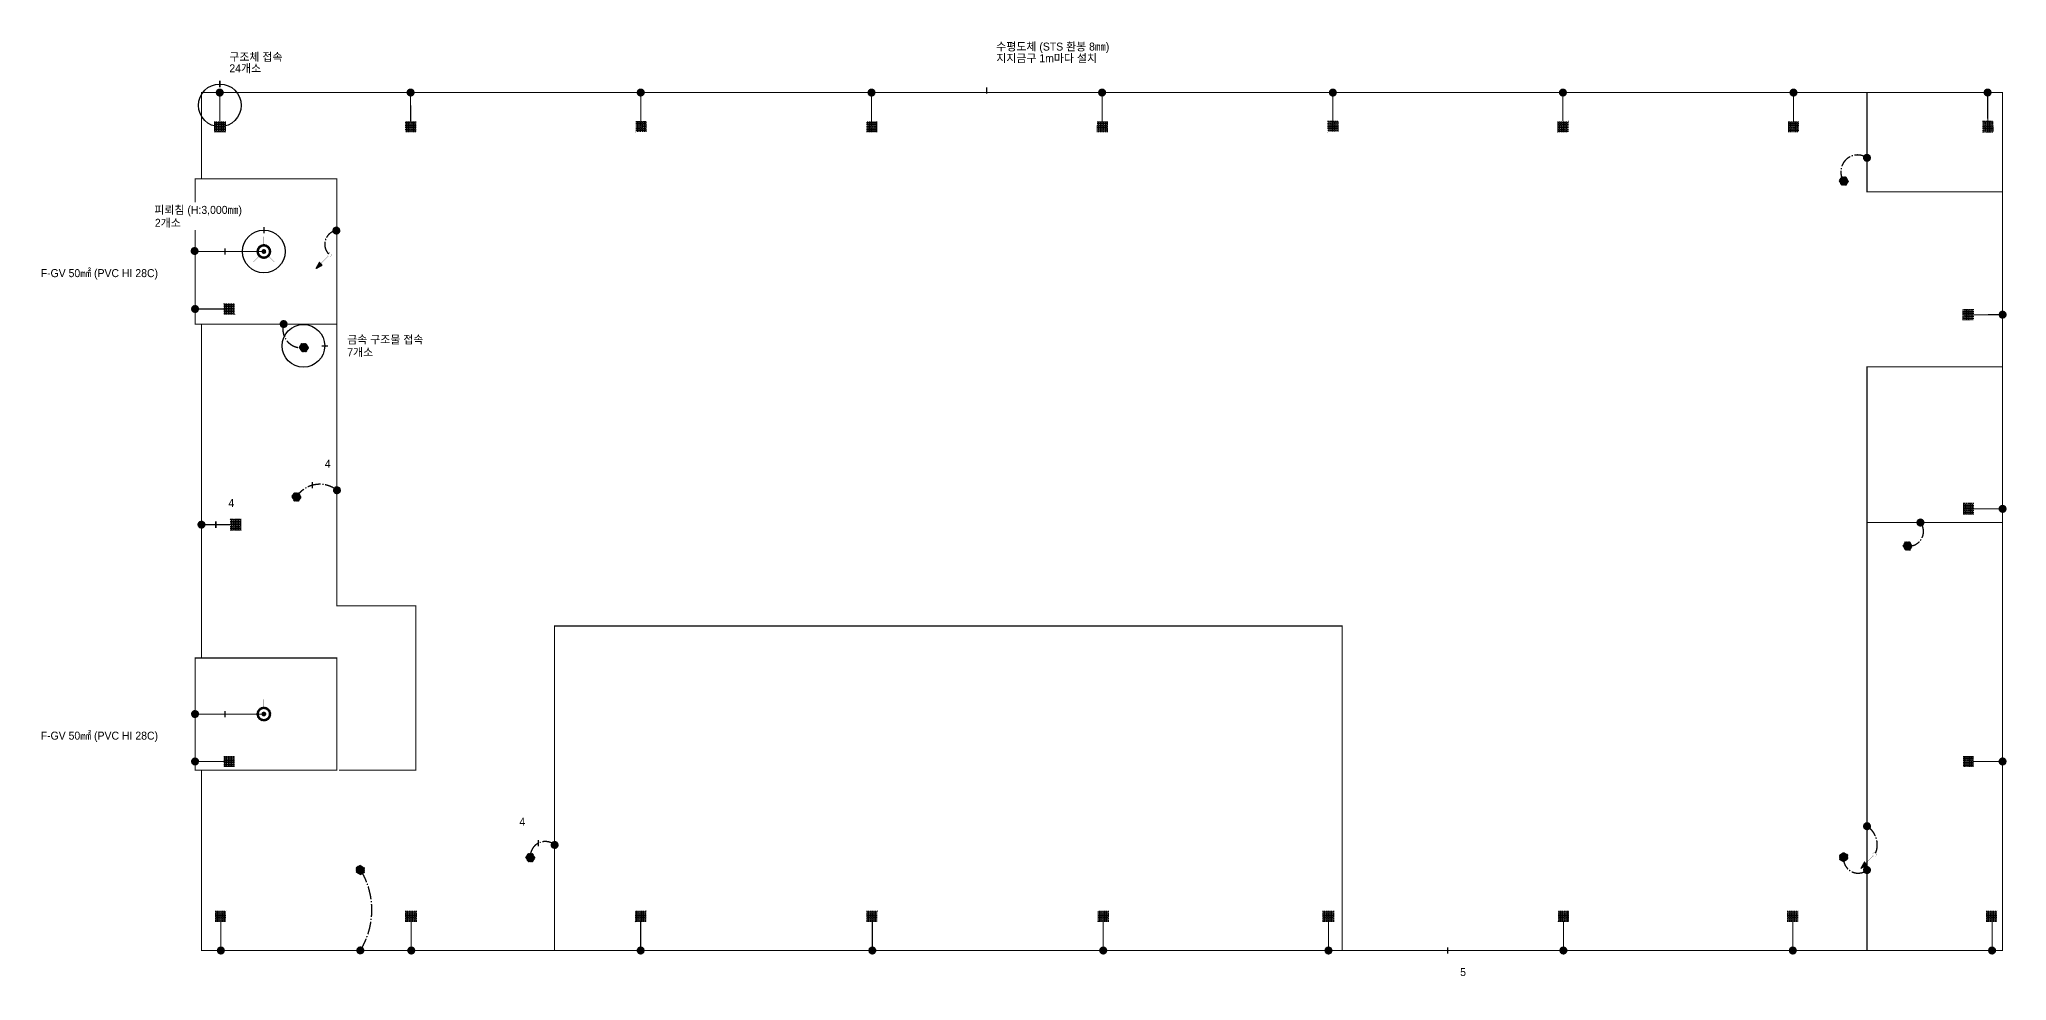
# Model space of a CAD drawing. Header units: millimetres. Extents: x 81900 to 502050, y -708375 to 1238700.
# Drawn here: x 84958 to 177147, y 1175786 to 1219898 of the extents above; entities that cross this region are included whole.
import ezdxf
from ezdxf.enums import TextEntityAlignment as Align

# ---------------------------------------------------------------- set-up
doc = ezdxf.new("R2010")
doc.units = ezdxf.units.MM
doc.header["$LTSCALE"] = 150
doc.set_wipeout_variables(frame=1)
doc.linetypes.add('C2', pattern=[18.5, 13.5, -2, 1, -2])
doc.linetypes.add('HIDDEN', pattern=[0.375, 0.25, -0.125])
doc.layers.get('0').update_dxf_attribs({"lineweight": 0})
for name, color, linetype in [('------99 Grounding and Lightning', 3, 'Continuous'), ('------99 Grounding and Lightning_Roof', 2, 'Continuous'), ('-----09 E-WIRE-GV', 2, 'Continuous'), ('-----20 General Symbol', 3, 'Continuous'), ('-----29 Indicator', 1, 'Continuous'), ('-----30 Text', 2, 'Continuous')]:
    doc.layers.add(name, color=color, linetype=linetype)
doc.styles.add('ELEC', font='')
doc.styles.get('ELEC').set_extended_font_data('Dotum')

# ---------------------------------------------------------------- blocks, each defined once
blk = doc.blocks.new('입상입하1')
h = blk.add_hatch()
h.set_pattern_fill('ANSI31', color=256, scale=50, angle=135)
h.set_pattern_definition([(180, (845993.8846, 610394.13), (-1e-14, -6.25), [])])
h.paths.add_polyline_path([(432, 432), (321, 228), (229, 321)])
at = {"const_width": 3.93}
blk.add_lwpolyline([(0, 61, -1), (0, -61, -1), (0, 61)], format="xyb", dxfattribs=at)
for points in [[(43, 43), (275, 275)], [(434, 433), (322, 227), (229, 321), (434, 433)]]:
    blk.add_lwpolyline(points, dxfattribs=at)
blk = doc.blocks.new('피뢰침')
h = blk.add_hatch(color=256)
h.dxf.hatch_style = 1
h.paths.add_polyline_path([(-231, 0, 1), (231, 0, 1)])
h.paths.add_polyline_path([(155, 0, -1), (-155, 0, -1)], flags=16)
h.paths.add_polyline_path([(74, 0, -1), (-74, 0, -1)], flags=0)
h = blk.add_hatch(color=256)
h.dxf.hatch_style = 1
h.paths.add_polyline_path([(74, 0, 1), (-74, 0, 1)])
at = {"const_width": 2}
for points in [[(231, 0, 1), (-231, 0)], [(-231, 0, 1), (231, 0)], [(155, 0, 1), (-155, 0)], [(-155, 0, 1), (155, 0)], [(74, 0, 1), (-74, 0)], [(-74, 0, 1), (74, 0)]]:
    blk.add_lwpolyline(points, format="xyb", dxfattribs=at)
for points in [[(0, 231), (0, 461)], [(-163, -163), (-326, -326)], [(163, -163), (326, -326)]]:
    blk.add_lwpolyline(points, dxfattribs=at)
blk = doc.blocks.new('접속점 (본딩)')
h = blk.add_hatch(color=256)
h.dxf.hatch_style = 1
h.paths.add_polyline_path([(125, 0, 1), (-125, 0, 1)])
at = {"const_width": 2}
for points in [[(125, 0, 1), (-125, 0)], [(125, 0, -1), (-125, 0)]]:
    blk.add_lwpolyline(points, format="xyb", dxfattribs=at)
blk = doc.blocks.new('구조물 본딩')
h = blk.add_hatch()
h.set_pattern_fill('ANSI31', color=256, scale=100)
h.set_pattern_definition([(45, (885657.932, 430533.103), (-8.83883476, 8.83883476), [])])
h.paths.add_polyline_path([(-75, -130), (75, -130), (150, 0), (75, 130), (-75, 130), (-150, 0)])
at = {"const_width": 2}
blk.add_lwpolyline([(75, -130), (150, 0), (75, 130), (-75, 130), (-150, 0), (-75, -130)], close=True, dxfattribs=at)
blk = doc.blocks.new('구조체접속')
h = blk.add_hatch()
h.set_pattern_fill('ANGLE', color=1, scale=200)
h.set_pattern_definition([(0, (0, 0), (0, 55), [40, -15]), (90, (0, 0), (-55, 3e-15), [40, -15])])
h.paths.add_polyline_path([(168, 168), (-168, 168), (-168, -168), (168, -168)])
at = {"color": 1}
for p, q in [((166, 168), (168, 166)), ((-168, -166), (-166, -168))]:
    blk.add_line(p, q, dxfattribs=at)
at = {"color": 1, "const_width": 2}
blk.add_lwpolyline([(168, 168), (-168, 168), (-168, -168), (168, -168)], close=True, dxfattribs=at)

msp = doc.modelspace()

# ---------------------------------------------------------------- linework, layer by layer
at = {"layer": '------99 Grounding and Lightning_Roof', "linetype": 'HIDDEN', "ltscale": 10, "const_width": 50, "elevation": 0}
for points in [[(92554, 1213355), (92554, 1217405), (170604, 1217405)], [(176954, 1212755), (176954, 1204555)], [(92554, 1206555), (92554, 1190905)], [(99006, 1185655), (102604, 1185655), (102604, 1193355), (98904, 1193355), (98904, 1206555)], [(176954, 1197255), (176954, 1177205), (146004, 1177205)], [(170604, 1197255), (170604, 1177205)], [(92554, 1185655), (92554, 1177205), (109104, 1177205)]]:
    msp.add_lwpolyline(points, dxfattribs=at)
at = {"layer": '------99 Grounding and Lightning_Roof', "linetype": 'HIDDEN', "ltscale": 10, "const_width": 50}
msp.add_lwpolyline([(170604, 1217405), (170604, 1212755), (176954, 1212755), (176954, 1217405)], close=True, dxfattribs=at)
at = {"layer": '------99 Grounding and Lightning_Roof', "linetype": 'HIDDEN', "ltscale": 10, "const_width": 50, "elevation": 0}
for points in [[(92254, 1213355), (98904, 1213355), (98904, 1206555), (92254, 1206555)], [(170604, 1204555), (176954, 1204555), (176954, 1197255), (170604, 1197255)], [(109104, 1192405), (146004, 1192405), (146004, 1177205), (109104, 1177205)], [(92254, 1190905), (98904, 1190905), (98904, 1185655), (92254, 1185655)]]:
    msp.add_lwpolyline(points, close=True, dxfattribs=at)
at = {"layer": '-----09 E-WIRE-GV', "color": 4, "linetype": 'C2', "ltscale": 0.1, "const_width": 50}
for points in [[(93413, 1217405), (93417, 1216054)], [(102355, 1217405), (102359, 1216054)], [(113139, 1217405), (113143, 1216054)], [(123954, 1217405), (123958, 1216054)], [(134759, 1217405), (134763, 1216054)], [(145572, 1217405), (145576, 1216054)], [(156352, 1217405), (156355, 1216054)], [(167158, 1217405), (167162, 1216054)], [(176255, 1217405), (176259, 1216054)], [(92554, 1197155), (93905, 1197155)]]:
    msp.add_lwpolyline(points, dxfattribs=at)
at = {"layer": '-----09 E-WIRE-GV', "color": 4, "linetype": 'C2', "ltscale": 0.3, "const_width": 50, "elevation": 0}
for points in [[(95479, 1209955), (92254, 1209955)], [(95479, 1188280), (92254, 1188280)]]:
    msp.add_lwpolyline(points, dxfattribs=at)
at = {"layer": '-----09 E-WIRE-GV', "color": 4, "linetype": 'C2', "ltscale": 0.1, "const_width": 50, "elevation": 0}
for points in [[(92254, 1207261), (93605, 1207261)], [(176957, 1206996), (175606, 1206992)], [(176957, 1197895), (175602, 1197892)], [(92254, 1186058), (93605, 1186058)], [(176957, 1186058), (175602, 1186055)], [(93463, 1177199), (93463, 1178550)], [(102385, 1177199), (102385, 1178550)], [(113137, 1177199), (113137, 1178550)], [(123991, 1177199), (123991, 1178550)], [(134811, 1177199), (134811, 1178550)], [(145368, 1177199), (145368, 1178550)], [(156377, 1177199), (156377, 1178550)], [(167127, 1177199), (167127, 1178550)], [(176463, 1177199), (176463, 1178550)]]:
    msp.add_lwpolyline(points, dxfattribs=at)
at = {"layer": '-----09 E-WIRE-GV', "color": 4, "linetype": 'C2', "ltscale": 0.3}
for centre, radius, start, end in [((170164, 1213688), 790, 56.22868, 213.26068), ((98979, 1210295), 649, 96.67894, 229.4123), ((97232, 1206309), 863, 163.42466, 278.08464), ((98097, 1197740), 1306, 51.84824, 146.8052), ((172567, 1196836), 684, 264.66306, 37.72765), ((170049, 1182150), 1035, 338.05684, 57.58441), ((108660, 1181606), 698, 50.55352, 184.19305), ((96935, 1179100), 3604, 328.28195, 31.3128), ((170185, 1181509), 684, 174.66306, 307.72765)]:
    msp.add_arc(centre, radius, start, end, dxfattribs=at)
at = {"layer": '-----29 Indicator', "elevation": 0}
for points in [[(94979, 1211612, 0, 0, 0), (95479, 1211612, 0, 0, 0), (95479, 1211105, 64.2, 64.2, 0), (95479, 1210805, 0, 0, 0)], [(151338, 1176192, 0, 0, 0), (150954, 1176192, 0, 0, 0), (150954, 1177055, 64.2, 64.2, 0), (150954, 1177355, 0, 0, 0)]]:
    msp.add_lwpolyline(points, format="xyseb", dxfattribs=at)
at = {"layer": '-----29 Indicator'}
msp.add_circle((97331, 1205533), 1000, dxfattribs=at)

# ---------------------------------------------------------------- block references
at = {"layer": '------99 Grounding and Lightning', "yscale": 1.5, "zscale": 1.5}
for name, p, xscale, rotation in [('접속점 (본딩)', (93413, 1217405), 1.5, 180.1583061860748), ('접속점 (본딩)', (102355, 1217405), 1.5, 180.1583061860748), ('접속점 (본딩)', (113139, 1217405), 1.5, 180.1583061860748), ('접속점 (본딩)', (123954, 1217405), 1.5, 180.1583061860748), ('접속점 (본딩)', (134759, 1217405), 1.5, 180.1583061860748), ('접속점 (본딩)', (145572, 1217405), 1.5, 180.1583061860748), ('접속점 (본딩)', (156352, 1217405), 1.5, 180.1583061860748), ('접속점 (본딩)', (167158, 1217405), 1.5, 180.1583061860748), ('접속점 (본딩)', (176255, 1217405), 1.5, 180.1583061860748), ('구조체접속', (93417, 1215802), 1.5, 180.1583061860748), ('구조체접속', (102360, 1215802), 1.5, 180.1583061860748), ('구조체접속', (113144, 1215802), 1.5, 180.1583061860748), ('구조체접속', (123959, 1215802), 1.5, 180.1583061860748), ('구조체접속', (134763, 1215802), 1.5, 180.1583061860748), ('구조체접속', (145577, 1215802), 1.5, 180.1583061860748), ('구조체접속', (156356, 1215802), 1.5, 180.1583061860748), ('구조체접속', (167163, 1215802), 1.5, 180.1583061860748), ('구조체접속', (176259, 1215802), 1.5, 180.1583061860748), ('접속점 (본딩)', (170604, 1214345), 1.5, 89.99999999999999), ('접속점 (본딩)', (98876, 1210936), 1.5, 89.99999999999999), ('접속점 (본딩)', (92233, 1209977), 1.5, 89.99999999999999), ('접속점 (본딩)', (92254, 1207261), 1.5, 270), ('구조체접속', (93857, 1207261), 1.5, 270), ('구조체접속', (175354, 1206991), 1.5, 90.15830618607488), ('접속점 (본딩)', (176957, 1206996), 1.5, 90.15830618607488), ('접속점 (본딩)', (96406, 1206555), 1.5, 89.99999999999999), ('접속점 (본딩)', (98904, 1198767), 1.5, 89.99999999999999), ('구조체접속', (175354, 1197891), 1.5, 90.15830618607488), ('접속점 (본딩)', (176957, 1197895), 1.5, 90.15830618607488), ('접속점 (본딩)', (92554, 1197155), 1.5, 270), ('구조체접속', (94157, 1197155), 1.5, 270), ('접속점 (본딩)', (173108, 1197255), 1.5, 89.99999999999999), ('접속점 (본딩)', (92254, 1188280), 1.5, 89.99999999999999), ('접속점 (본딩)', (92254, 1186058), 1.5, 270), ('구조체접속', (93857, 1186058), 1.5, 270), ('구조체접속', (175354, 1186054), 1.5, 90.15830618607488), ('접속점 (본딩)', (176957, 1186058), 1.5, 90.15830618607488), ('접속점 (본딩)', (170604, 1183023), 1.5, 89.99999999999999), ('접속점 (본딩)', (109104, 1182145), 1.5, 89.99999999999999), ('구조물 본딩', (99994, 1180973), -1.5, 90), ('구조물 본딩', (169504, 1181573), 1.5, 270), ('접속점 (본딩)', (100000, 1177205), 1.5, 270)]:
    msp.add_blockref(name, p, dxfattribs=dict(at, xscale=xscale, rotation=rotation))
at = {"layer": '------99 Grounding and Lightning', "xscale": 1.5, "yscale": 1.5, "zscale": 1.5}
for name, p in [('구조물 본딩', (169514, 1213255)), ('피뢰침', (95479, 1209955)), ('구조물 본딩', (97354, 1205455)), ('구조물 본딩', (97004, 1198455)), ('구조물 본딩', (172504, 1196155)), ('피뢰침', (95479, 1188280)), ('구조물 본딩', (107964, 1181555)), ('접속점 (본딩)', (170604, 1180968)), ('구조체접속', (93463, 1178802)), ('구조체접속', (102385, 1178802)), ('구조체접속', (113137, 1178802)), ('구조체접속', (123991, 1178802)), ('구조체접속', (134811, 1178802)), ('구조체접속', (145368, 1178802)), ('구조체접속', (156377, 1178802)), ('구조체접속', (167127, 1178802)), ('구조체접속', (176463, 1178802)), ('접속점 (본딩)', (93463, 1177199)), ('접속점 (본딩)', (102385, 1177199)), ('접속점 (본딩)', (113137, 1177199)), ('접속점 (본딩)', (123991, 1177199)), ('접속점 (본딩)', (134811, 1177199)), ('접속점 (본딩)', (145368, 1177199)), ('접속점 (본딩)', (156377, 1177199)), ('접속점 (본딩)', (167127, 1177199)), ('접속점 (본딩)', (176463, 1177199))]:
    msp.add_blockref(name, p, dxfattribs=at)
at = {"layer": '-----20 General Symbol', "xscale": 1.5, "yscale": 1.5, "zscale": 1.5, "rotation": 180}
for p in [(98557, 1209802), (170957, 1181699)]:
    msp.add_blockref('입상입하1', p, dxfattribs=at)

# ---------------------------------------------------------------- wipeouts: each hides what was drawn before it
for points in [[(129738, 1219898), (135662, 1219898), (135662, 1218711), (129738, 1218711)], [(93799, 1219386), (96711, 1219386), (96711, 1218251), (93799, 1218251)], [(84958, 1209317), (91332, 1209317), (91332, 1208567), (84958, 1208567)], [(84958, 1187642), (91332, 1187642), (91332, 1186892), (84958, 1186892)]]:
    msp.add_wipeout(points).dxf.layer = '-----29 Indicator'

# ---------------------------------------------------------------- next in the draw order: linework, layer by layer
at = {"layer": '-----29 Indicator'}
for points in [[(93799, 1218818, 0, 0, 0), (93415, 1218818, 0, 0, 0), (93415, 1217955, 64.2, 64.2, 0), (93415, 1217655, 0, 0, 0)], [(91332, 1208942, 0, 0, 0), (93654, 1208942, 0, 0, 0), (93654, 1209805, 64.2, 64.2, 0), (93654, 1210105, 0, 0, 0)]]:
    msp.add_lwpolyline(points, format="xyseb", dxfattribs=at)
at = {"layer": '-----29 Indicator', "elevation": 0}
for points in [[(129738, 1219304, 0, 0, 0), (129354, 1219304, 0, 0, 0), (129354, 1217655, 64.2, 64.2, 0), (129354, 1217355, 0, 0, 0)], [(91332, 1187267, 0, 0, 0), (93654, 1187267, 0, 0, 0), (93654, 1188130, 64.2, 64.2, 0), (93654, 1188430, 0, 0, 0)]]:
    msp.add_lwpolyline(points, format="xyseb", dxfattribs=at)
at = {"layer": '-----29 Indicator'}
msp.add_circle((93415, 1216805), 1000, dxfattribs=at)

# ---------------------------------------------------------------- next in the draw order: texts
at = {"layer": '-----30 Text', "style": 'ELEC'}
for s, p in [('수평도체 (STS 환봉 8㎜)', (129800, 1219558)), ('24개소', (93861, 1218539, 0)), ('구조체 접속 ', (93861, 1219073, 0)), ('지지금구 1m마다 설치', (129800, 1219012)), ('F-GV 50㎟ (PVC HI 28C)', (85020, 1208942)), ('F-GV 50㎟ (PVC HI 28C)', (85020, 1187267))]:
    msp.add_text(s, height=375, dxfattribs=at).set_placement(p, align=Align.MIDDLE_LEFT)

# ---------------------------------------------------------------- next in the draw order: wipeouts: each hides what was drawn before it
for points in [[(90286, 1212256), (94979, 1212256), (94979, 1210969), (90286, 1210969)], [(99320, 1206139), (103479, 1206139), (103479, 1204926), (99320, 1204926)], [(98137, 1199810), (98137, 1200216), (98488, 1200419), (98839, 1200216), (98839, 1199810), (98488, 1199608)], [(93614, 1197966), (93614, 1198371), (93965, 1198574), (94316, 1198371), (94316, 1197966), (93965, 1197763)], [(107954, 1183037), (107954, 1183442), (107603, 1183645), (107252, 1183442), (107252, 1183037), (107603, 1182834)], [(151338, 1175989), (151338, 1176394), (151689, 1176597), (152041, 1176394), (152041, 1175989), (151689, 1175786)]]:
    msp.add_wipeout(points).dxf.layer = '-----29 Indicator'

# ---------------------------------------------------------------- next in the draw order: linework, layer by layer
at = {"layer": '-----29 Indicator'}
for points in [[(99320, 1205533, 0, 0, 0), (98481, 1205533, 64.2, 64.2, 0), (98181, 1205533, 0, 0, 0)], [(98137, 1200013, 0, 0, 0), (97752, 1200013, 0, 0, 0), (97752, 1199150, 64.2, 64.2, 0), (97752, 1198850, 0, 0, 0)], [(93614, 1198168, 0, 0, 0), (93229, 1198168, 0, 0, 0), (93229, 1197305, 64.2, 64.2, 0), (93229, 1197005, 0, 0, 0)], [(107954, 1183240, 0, 0, 0), (108339, 1183240, 0, 0, 0), (108339, 1182376, 64.2, 64.2, 0), (108339, 1182076, 0, 0, 0)]]:
    msp.add_lwpolyline(points, format="xyseb", dxfattribs=at)
msp.add_circle((95479, 1209955), 1000, dxfattribs=at)

# ---------------------------------------------------------------- next in the draw order: texts
at = {"layer": '-----30 Text', "style": 'ELEC'}
for s, p in [('피뢰침 (H:3,000㎜)', (90348, 1211905)), ('2개소', (90371, 1211300)), ('금속 구조물 접속', (99386, 1205829)), ('7개소', (99386, 1205233)), ('4', (98337, 1200010)), ('4', (93814, 1198165)), ('4', (107450, 1183237)), ('5', (151538, 1176189))]:
    msp.add_text(s, height=375, dxfattribs=at).set_placement(p, align=Align.MIDDLE_LEFT)

doc.saveas('drawing.dxf')
